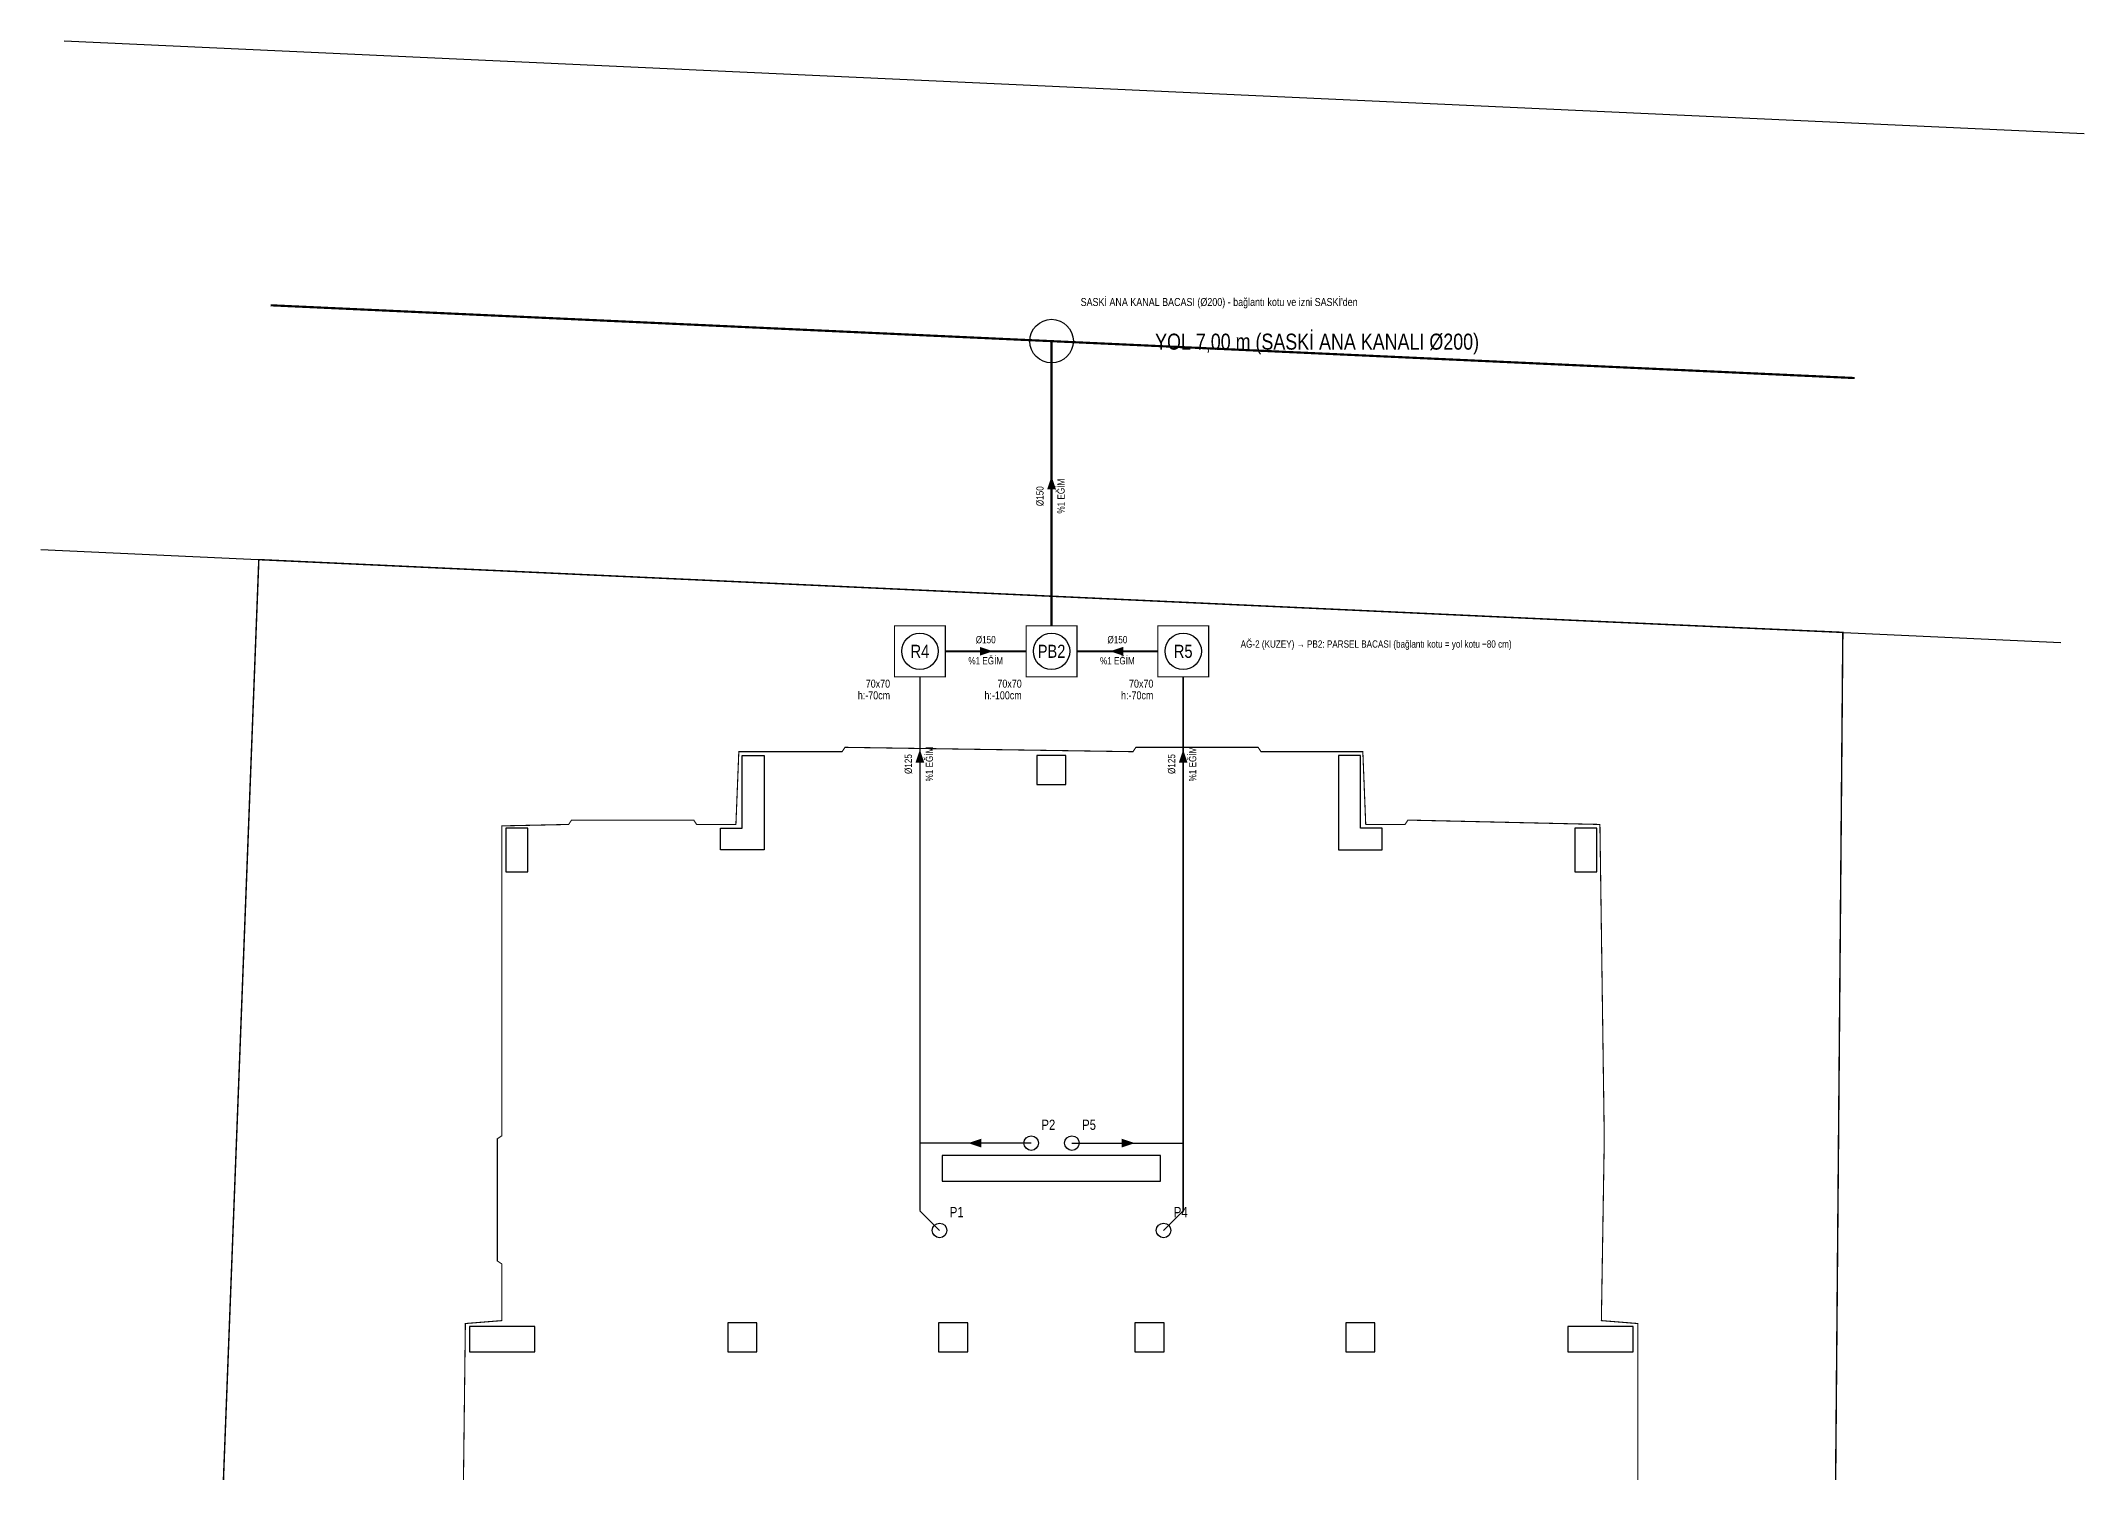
# Model space of a CAD drawing. Header units: centimetres. Extents: x -3462 to 2201, y -4536 to -601.
# Drawn here: x -1514 to 1296, y -2568 to -601 of the extents above; entities that cross this region are included whole.
import ezdxf
from ezdxf.enums import TextEntityAlignment as Align

# ---------------------------------------------------------------- set-up
doc = ezdxf.new("R2010")
doc.units = ezdxf.units.CM
for name, color, linetype in [('ROTAS-ALTYAPI-BINA', 7, 'Continuous'), ('ROTAS-ALTYAPI-KANAL', 1, 'Continuous'), ('ROTAS-ALTYAPI-OK', 6, 'Continuous'), ('ROTAS-ALTYAPI-PARSEL', 3, 'Continuous'), ('ROTAS-ALTYAPI-PIS-SU', 6, 'Continuous'), ('ROTAS-ALTYAPI-ROGAR', 5, 'Continuous'), ('ROTAS-ALTYAPI-YAZI', 7, 'Continuous'), ('ROTAS-ALTYAPI-YOL', 8, 'Continuous'), ('ROTAS-MIMARI-KOLON', 8, 'Continuous'), ('ROTAS-SIHHI-KOLON', 6, 'Continuous')]:
    doc.layers.add(name, color=color, linetype=linetype)
doc.styles.add('ROTAS-YAZI', font='arial.ttf')

msp = doc.modelspace()

# ---------------------------------------------------------------- hatches: boundary and pattern name
at = {"layer": 'ROTAS-ALTYAPI-OK'}
h = msp.add_hatch(color=6, dxfattribs=at)
h.dxf.hatch_style = 1
h.paths.add_polyline_path([(-124, -1199.3), (-130, -1217.3), (-118, -1217.3)])
h = msp.add_hatch(color=6, dxfattribs=at)
h.dxf.hatch_style = 1
h.paths.add_polyline_path([(-204.5, -1440), (-222.5, -1434), (-222.5, -1446)])
h = msp.add_hatch(color=6, dxfattribs=at)
h.dxf.hatch_style = 1
h.paths.add_polyline_path([(-43.5, -1440), (-25.5, -1446), (-25.5, -1434)])
h = msp.add_hatch(color=6, dxfattribs=at)
h.dxf.hatch_style = 1
h.paths.add_polyline_path([(-305, -1575.1), (-311, -1593.1), (-299, -1593.1)])
h = msp.add_hatch(color=6, dxfattribs=at)
h.dxf.hatch_style = 1
h.paths.add_polyline_path([(57, -1575.1), (51, -1593.1), (63, -1593.1)])
h = msp.add_hatch(color=6, dxfattribs=at)
h.dxf.hatch_style = 1
h.paths.add_polyline_path([(-238.5, -2116), (-220.5, -2122), (-220.5, -2110)])
h = msp.add_hatch(color=6, dxfattribs=at)
h.dxf.hatch_style = 1
h.paths.add_polyline_path([(-9.5, -2116), (-27.5, -2110), (-27.5, -2122)])

# ---------------------------------------------------------------- linework, layer by layer
at = {"layer": 'ROTAS-ALTYAPI-BINA', "const_width": 1.5}
msp.add_lwpolyline([(-936, -2858), (-930, -2364), (-880, -2360), (-880, -2282), (-886, -2278), (-886, -2110), (-880, -2106), (-880, -1680), (-880, -1680), (-788, -1678), (-784, -1672), (-616, -1672), (-612, -1678), (-558, -1678), (-554, -1578), (-412, -1578), (-408, -1572), (-12, -1578), (-8, -1572), (160, -1572), (164, -1578), (304, -1578), (308, -1678), (362, -1678), (366, -1672), (630, -1678), (636, -2110), (632, -2360), (682, -2364), (682, -3052)], dxfattribs=at)
at = {"layer": 'ROTAS-ALTYAPI-KANAL', "const_width": 3}
msp.add_lwpolyline([(-1197.9, -964.4), (980.1, -1064.4)], dxfattribs=at)
at = {"layer": 'ROTAS-ALTYAPI-KANAL'}
msp.add_circle((-124, -1013.7), 30, dxfattribs=at)
at = {"layer": 'ROTAS-ALTYAPI-PARSEL', "const_width": 2}
msp.add_lwpolyline([(-1214, -1314), (606, -1398), (964, -1414), (946, -3532), (588, -3526), (-1298, -3498)], close=True, dxfattribs=at)
at = {"layer": 'ROTAS-ALTYAPI-PIS-SU'}
for points, const_width in [([(-124, -1405), (-124, -1013.7)], 3), ([(-270, -1440), (-159, -1440)], 3), ([(22, -1440), (-89, -1440)], 3), ([(-305, -2209), (-305, -1475)], 2), ([(57, -2209), (57, -1475)], 2)]:
    msp.add_lwpolyline(points, dxfattribs=dict(at, const_width=const_width))
for points in [[(-152, -2116), (-305, -2116)], [(-96, -2116), (57, -2116)], [(-278, -2236), (-305, -2209)], [(30, -2236), (57, -2209)]]:
    msp.add_lwpolyline(points, dxfattribs=at)
at = {"layer": 'ROTAS-ALTYAPI-ROGAR', "const_width": 1.5}
for points in [[(-340, -1475), (-270, -1475), (-270, -1405), (-340, -1405)], [(-159, -1475), (-89, -1475), (-89, -1405), (-159, -1405)], [(22, -1475), (92, -1475), (92, -1405), (22, -1405)]]:
    msp.add_lwpolyline(points, close=True, dxfattribs=at)
at = {"layer": 'ROTAS-ALTYAPI-ROGAR'}
for centre in [(-305, -1440), (-124, -1440), (57, -1440)]:
    msp.add_circle(centre, 25, dxfattribs=at)
at = {"layer": 'ROTAS-ALTYAPI-YOL'}
for points in [[(-1481.6, -601), (1295.8, -728.5)], [(-1513.7, -1300.2), (1263.7, -1427.8)]]:
    msp.add_lwpolyline(points, dxfattribs=at)
at = {"layer": 'ROTAS-MIMARI-KOLON'}
for points in [[(-519.3, -1583.1), (-519.3, -1713.1), (-579.3, -1713.1), (-579.3, -1683.1), (-549.3, -1683.1), (-549.3, -1583.1), (-519.3, -1583.1)], [(-144.3, -1623.1), (-104.3, -1623.1), (-104.3, -1583.1), (-144.3, -1583.1), (-144.3, -1623.1)], [(270.7, -1583.1), (270.7, -1713.1), (330.7, -1713.1), (330.7, -1683.1), (300.7, -1683.1), (300.7, -1583.1), (270.7, -1583.1)], [(-874.3, -1743.1), (-844.3, -1743.1), (-844.3, -1683.1), (-874.3, -1683.1), (-874.3, -1743.1)], [(595.7, -1743.1), (625.7, -1743.1), (625.7, -1683.1), (595.7, -1683.1), (595.7, -1743.1)], [(25.7, -2168.1), (25.7, -2133.1), (-274.3, -2133.1), (-274.3, -2168.1), (25.7, -2168.1)], [(-924.3, -2368.1), (-924.3, -2403.1), (-834.3, -2403.1), (-834.3, -2368.1), (-924.3, -2368.1)], [(-569.3, -2403.1), (-529.3, -2403.1), (-529.3, -2363.1), (-569.3, -2363.1), (-569.3, -2403.1)], [(-279.3, -2403.1), (-239.3, -2403.1), (-239.3, -2363.1), (-279.3, -2363.1), (-279.3, -2403.1)], [(-9.3, -2403.1), (30.7, -2403.1), (30.7, -2363.1), (-9.3, -2363.1), (-9.3, -2403.1)], [(280.7, -2403.1), (320.7, -2403.1), (320.7, -2363.1), (280.7, -2363.1), (280.7, -2403.1)], [(585.7, -2368.1), (585.7, -2403.1), (675.7, -2403.1), (675.7, -2368.1), (585.7, -2368.1)]]:
    msp.add_lwpolyline(points, close=True, dxfattribs=at)
at = {"layer": 'ROTAS-SIHHI-KOLON'}
for centre in [(-152, -2116), (-96, -2116), (-278, -2236), (30, -2236)]:
    msp.add_circle(centre, 10, dxfattribs=at)

# ---------------------------------------------------------------- texts
at = {"layer": 'ROTAS-ALTYAPI-YAZI', "style": 'ROTAS-YAZI', "width": 0.8}
for s, height, p in [("SASKİ ANA KANAL BACASI (Ø200) - bağlantı kotu ve izni SASKİ'den", 11, (-84, -968.7)), ('P2', 14, (-138, -2102)), ('P5', 14, (-82, -2102)), ('P1', 14, (-264, -2222)), ('P4', 14, (44, -2222))]:
    msp.add_text(s, height=height, dxfattribs=at).set_placement(p, align=Align.BOTTOM_LEFT)
for s, height, p in [('YOL 7,00 m (SASKİ ANA KANALI Ø200)', 22, (241.1, -1014.4)), ('R4', 18, (-305, -1440)), ('PB2', 18, (-124, -1440)), ('R5', 18, (57, -1440))]:
    msp.add_text(s, height=height, dxfattribs=at).set_placement(p, align=Align.MIDDLE_CENTER)
for p in [(-116, -1226.8), (-297, -1595), (65, -1595)]:
    msp.add_text('%1 EĞİM', height=10, rotation=90, dxfattribs=at).set_placement(p, align=Align.TOP_CENTER)
for s, p in [('Ø150', (-132, -1226.8)), ('Ø125', (-313, -1595)), ('Ø125', (49, -1595))]:
    msp.add_text(s, height=10, rotation=90, dxfattribs=at).set_placement(p, align=Align.BOTTOM_CENTER)
for p in [(-214.5, -1432), (-33.5, -1432)]:
    msp.add_text('Ø150', height=10, dxfattribs=at).set_placement(p, align=Align.BOTTOM_CENTER)
msp.add_text('AĞ-2 (KUZEY) → PB2: PARSEL BACASI (bağlantı kotu = yol kotu −80 cm)', height=10, dxfattribs=at).set_placement((136, -1430), align=Align.MIDDLE_LEFT)
for p in [(-214.5, -1448), (-33.5, -1448)]:
    msp.add_text('%1 EĞİM', height=10, dxfattribs=at).set_placement(p, align=Align.TOP_CENTER)
for s, p in [('70x70', (-346, -1479)), ('70x70', (-165, -1479)), ('70x70', (16, -1479)), ('h:-70cm', (-346, -1495)), ('h:-100cm', (-165, -1495)), ('h:-70cm', (16, -1495))]:
    msp.add_text(s, height=11, dxfattribs=at).set_placement(p, align=Align.TOP_RIGHT)

doc.saveas('drawing.dxf')
